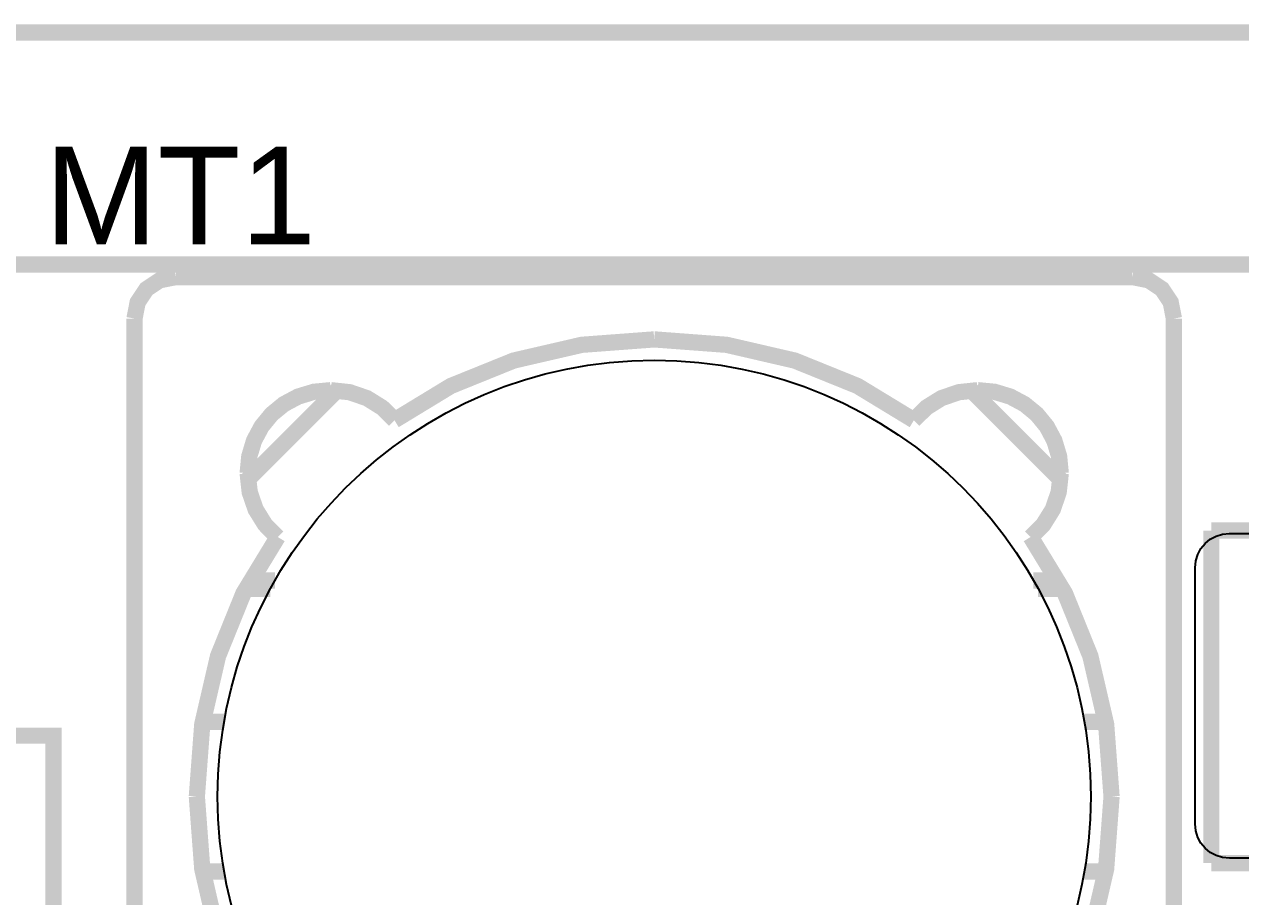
# Model space of a CAD drawing. Header units: inches. Extents: x 15 to 148, y 10 to 111.
# Drawn here: x 130.984 to 132.136, y 104.123 to 104.949 of the extents above; entities that cross this region are included whole.
import ezdxf

# ---------------------------------------------------------------- set-up
doc = ezdxf.new("R2010")
doc.units = ezdxf.units.IN
doc.header["$MEASUREMENT"] = 0
doc.layers.add('BLK_12AWG', color=7, linetype='Continuous')

# ---------------------------------------------------------------- blocks, each defined once
blk = doc.blocks.new('CEGHHMI')
at = {"const_width": 0.008}
for points in [[(116.82563, 102.12788), (124.66062, 102.12788), (124.66062, 106.26174), (116.82563, 106.26174), (116.82563, 102.12788)], [(116.82563, 102.12788), (124.66062, 102.12788), (124.66062, 106.26174), (116.82563, 106.26174), (116.82563, 102.12788)], [(116.82563, 102.12788), (124.66062, 102.12788), (124.66062, 106.26174), (116.82563, 106.26174), (116.82563, 102.12788)], [(118.94347, 106.14741), (117.5104, 106.14741)], [(118.94347, 106.14741), (117.5104, 106.14741)], [(118.94347, 106.14741), (117.5104, 106.14741)], [(118.19622, 106.12079), (118.1978, 106.12885), (118.20214, 106.13535), (118.20864, 106.13968), (118.2167, 106.14126)], [(118.19622, 106.12079), (118.1978, 106.12885), (118.20214, 106.13535), (118.20864, 106.13968), (118.2167, 106.14126)], [(118.19622, 106.12079), (118.1978, 106.12885), (118.20214, 106.13535), (118.20864, 106.13968), (118.2167, 106.14126)], [(118.2167, 106.14126), (118.68756, 106.14126)], [(118.2167, 106.14126), (118.68756, 106.14126)], [(118.2167, 106.14126), (118.68756, 106.14126)], [(118.70803, 106.12079), (118.70645, 106.12885), (118.70212, 106.13535), (118.69562, 106.13968), (118.68756, 106.14126)], [(118.70803, 106.12079), (118.70645, 106.12885), (118.70212, 106.13535), (118.69562, 106.13968), (118.68756, 106.14126)], [(118.70803, 106.12079), (118.70645, 106.12885), (118.70212, 106.13535), (118.69562, 106.13968), (118.68756, 106.14126)], [(118.19622, 105.64992), (118.19622, 106.12079)], [(118.19622, 105.64992), (118.19622, 106.12079)], [(118.19622, 105.64992), (118.19622, 106.12079)], [(118.70803, 106.12079), (118.70803, 105.64992)], [(118.70803, 106.12079), (118.70803, 105.64992)], [(118.70803, 106.12079), (118.70803, 105.64992)], [(118.32425, 106.07073), (118.352, 106.08761), (118.38292, 106.10012), (118.41647, 106.10788), (118.45213, 106.11055)], [(118.32425, 106.07073), (118.352, 106.08761), (118.38292, 106.10012), (118.41647, 106.10788), (118.45213, 106.11055)], [(118.32425, 106.07073), (118.352, 106.08761), (118.38292, 106.10012), (118.41647, 106.10788), (118.45213, 106.11055)], [(118.58001, 106.07073), (118.55226, 106.08761), (118.52134, 106.10012), (118.48778, 106.10788), (118.45213, 106.11055)], [(118.58001, 106.07073), (118.55226, 106.08761), (118.52134, 106.10012), (118.48778, 106.10788), (118.45213, 106.11055)], [(118.58001, 106.07073), (118.55226, 106.08761), (118.52134, 106.10012), (118.48778, 106.10788), (118.45213, 106.11055)], [(118.25195, 106.0446), (118.25276, 106.05297), (118.2551, 106.06071), (118.25883, 106.06767), (118.26378, 106.07371), (118.26981, 106.07866), (118.27678, 106.08238), (118.28452, 106.08473), (118.29289, 106.08554)], [(118.25195, 106.0446), (118.25276, 106.05297), (118.2551, 106.06071), (118.25883, 106.06767), (118.26378, 106.07371), (118.26981, 106.07866), (118.27678, 106.08238), (118.28452, 106.08473), (118.29289, 106.08554)], [(118.25195, 106.0446), (118.25276, 106.05297), (118.2551, 106.06071), (118.25883, 106.06767), (118.26378, 106.07371), (118.26981, 106.07866), (118.27678, 106.08238), (118.28452, 106.08473), (118.29289, 106.08554)], [(118.29597, 106.08542), (118.25206, 106.04151)], [(118.29597, 106.08542), (118.25206, 106.04151)], [(118.29597, 106.08542), (118.25206, 106.04151)], [(118.32435, 106.07081), (118.31814, 106.07697), (118.31068, 106.08161), (118.30219, 106.08453), (118.29289, 106.08554)], [(118.32435, 106.07081), (118.31814, 106.07697), (118.31068, 106.08161), (118.30219, 106.08453), (118.29289, 106.08554)], [(118.32435, 106.07081), (118.31814, 106.07697), (118.31068, 106.08161), (118.30219, 106.08453), (118.29289, 106.08554)], [(118.57991, 106.07081), (118.58612, 106.07697), (118.59358, 106.08161), (118.60207, 106.08453), (118.61137, 106.08554)], [(118.57991, 106.07081), (118.58612, 106.07697), (118.59358, 106.08161), (118.60207, 106.08453), (118.61137, 106.08554)], [(118.57991, 106.07081), (118.58612, 106.07697), (118.59358, 106.08161), (118.60207, 106.08453), (118.61137, 106.08554)], [(118.6522, 106.04151), (118.60828, 106.08542)], [(118.6522, 106.04151), (118.60828, 106.08542)], [(118.6522, 106.04151), (118.60828, 106.08542)], [(118.65231, 106.0446), (118.6515, 106.05297), (118.64915, 106.06071), (118.64543, 106.06767), (118.64048, 106.07371), (118.63444, 106.07866), (118.62748, 106.08238), (118.61974, 106.08473), (118.61137, 106.08554)], [(118.65231, 106.0446), (118.6515, 106.05297), (118.64915, 106.06071), (118.64543, 106.06767), (118.64048, 106.07371), (118.63444, 106.07866), (118.62748, 106.08238), (118.61974, 106.08473), (118.61137, 106.08554)], [(118.65231, 106.0446), (118.6515, 106.05297), (118.64915, 106.06071), (118.64543, 106.06767), (118.64048, 106.07371), (118.63444, 106.07866), (118.62748, 106.08238), (118.61974, 106.08473), (118.61137, 106.08554)], [(118.25195, 106.0446), (118.25296, 106.0353), (118.25588, 106.02681), (118.26051, 106.01935), (118.26668, 106.01314)], [(118.25195, 106.0446), (118.25296, 106.0353), (118.25588, 106.02681), (118.26051, 106.01935), (118.26668, 106.01314)], [(118.25195, 106.0446), (118.25296, 106.0353), (118.25588, 106.02681), (118.26051, 106.01935), (118.26668, 106.01314)], [(118.65231, 106.0446), (118.6513, 106.0353), (118.64838, 106.02681), (118.64374, 106.01935), (118.63758, 106.01314)], [(118.65231, 106.0446), (118.6513, 106.0353), (118.64838, 106.02681), (118.64374, 106.01935), (118.63758, 106.01314)], [(118.65231, 106.0446), (118.6513, 106.0353), (118.64838, 106.02681), (118.64374, 106.01935), (118.63758, 106.01314)], [(118.22693, 105.88536), (118.2296, 105.92101), (118.23737, 105.95457), (118.24988, 105.98549), (118.26676, 106.01323)], [(118.22693, 105.88536), (118.2296, 105.92101), (118.23737, 105.95457), (118.24988, 105.98549), (118.26676, 106.01323)], [(118.22693, 105.88536), (118.2296, 105.92101), (118.23737, 105.95457), (118.24988, 105.98549), (118.26676, 106.01323)], [(118.67733, 105.88536), (118.67466, 105.92101), (118.66689, 105.95457), (118.65438, 105.98549), (118.6375, 106.01323)], [(118.67733, 105.88536), (118.67466, 105.92101), (118.66689, 105.95457), (118.65438, 105.98549), (118.6375, 106.01323)], [(118.67733, 105.88536), (118.67466, 105.92101), (118.66689, 105.95457), (118.65438, 105.98549), (118.6375, 106.01323)], [(118.72646, 106.01638), (118.72646, 105.8526)], [(118.72646, 106.01638), (118.97213, 106.01638), (118.97213, 105.8526)], [(118.72646, 106.01638), (118.72646, 105.8526)], [(118.72646, 106.01638), (118.97213, 106.01638), (118.97213, 105.8526)], [(118.72646, 106.01638), (118.72646, 105.8526)], [(118.72646, 106.01638), (118.97213, 106.01638), (118.97213, 105.8526)], [(118.25154, 105.98772), (118.2631, 105.98772)], [(118.25154, 105.98772), (118.2631, 105.98772)], [(118.25154, 105.98772), (118.2631, 105.98772)], [(118.25368, 105.99181), (118.26538, 105.99181)], [(118.25368, 105.99181), (118.26538, 105.99181)], [(118.25368, 105.99181), (118.26538, 105.99181)], [(118.63888, 105.99181), (118.65057, 105.99181)], [(118.63888, 105.99181), (118.65057, 105.99181)], [(118.63888, 105.99181), (118.65057, 105.99181)], [(118.64115, 105.98772), (118.65272, 105.98772)], [(118.64115, 105.98772), (118.65272, 105.98772)], [(118.64115, 105.98772), (118.65272, 105.98772)], [(118.22997, 105.92221), (118.24035, 105.92221)], [(118.22997, 105.92221), (118.24035, 105.92221)], [(118.22997, 105.92221), (118.24035, 105.92221)], [(118.66391, 105.92221), (118.67429, 105.92221)], [(118.66391, 105.92221), (118.67429, 105.92221)], [(118.66391, 105.92221), (118.67429, 105.92221)], [(118.13031, 105.91535), (118.15631, 105.91535), (118.15631, 105.50559), (117.76527, 105.50559), (117.76527, 105.91535), (117.79127, 105.91535)], [(118.13031, 105.91535), (118.15631, 105.91535), (118.15631, 105.50559), (117.76527, 105.50559), (117.76527, 105.91535), (117.79127, 105.91535)], [(118.13031, 105.91535), (118.15631, 105.91535), (118.15631, 105.50559), (117.76527, 105.50559), (117.76527, 105.91535), (117.79127, 105.91535)], [(118.22693, 105.88536), (118.2296, 105.8497), (118.23737, 105.81615), (118.24988, 105.78523), (118.26676, 105.75748)], [(118.22693, 105.88536), (118.2296, 105.8497), (118.23737, 105.81615), (118.24988, 105.78523), (118.26676, 105.75748)], [(118.22693, 105.88536), (118.2296, 105.8497), (118.23737, 105.81615), (118.24988, 105.78523), (118.26676, 105.75748)], [(118.67733, 105.88536), (118.67466, 105.8497), (118.66689, 105.81615), (118.65438, 105.78523), (118.6375, 105.75748)], [(118.67733, 105.88536), (118.67466, 105.8497), (118.66689, 105.81615), (118.65438, 105.78523), (118.6375, 105.75748)], [(118.67733, 105.88536), (118.67466, 105.8497), (118.66689, 105.81615), (118.65438, 105.78523), (118.6375, 105.75748)], [(118.72646, 105.8526), (118.97213, 105.8526)], [(118.72646, 105.8526), (118.97213, 105.8526)], [(118.72646, 105.8526), (118.97213, 105.8526)], [(118.24035, 105.84851), (118.22997, 105.84851)], [(118.24035, 105.84851), (118.22997, 105.84851)], [(118.24035, 105.84851), (118.22997, 105.84851)], [(118.67429, 105.84851), (118.66391, 105.84851)], [(118.67429, 105.84851), (118.66391, 105.84851)], [(118.67429, 105.84851), (118.66391, 105.84851)]]:
    blk.add_lwpolyline(points, dxfattribs=at)
blk.add_lwpolyline([(118.95147, 105.85496), (118.73547, 105.85496), (118.73199, 105.8553), (118.72878, 105.85628), (118.72589, 105.85782), (118.72338, 105.85988), (118.72132, 105.86238), (118.71978, 105.86527), (118.71881, 105.86849), (118.71847, 105.87196), (118.71847, 105.99796), (118.71881, 106.00144), (118.71978, 106.00465), (118.72132, 106.00755), (118.72338, 106.01005), (118.72589, 106.01211), (118.72878, 106.01365), (118.73199, 106.01463), (118.73547, 106.01496), (118.73547, 106.01496), (118.95147, 106.01496)])
blk.add_circle((118.45213, 105.88536), 0.21496)
blk.add_circle((118.45213, 105.88536), 0.21496)
blk.add_circle((118.45213, 105.88536), 0.21496)
at = {"width": 1.041667}
blk.add_text('MT1', height=0.048, dxfattribs=at).set_placement((118.15193, 106.15741))
blk.add_text('MT1', height=0.048, dxfattribs=at).set_placement((118.15193, 106.15741))
blk.add_text('MT1', height=0.048, dxfattribs=at).set_placement((118.15193, 106.15741))

msp = doc.modelspace()

# ---------------------------------------------------------------- block references
at = {"layer": 'BLK_12AWG', "xscale": 1.92375, "yscale": 1.92375, "zscale": 1.92375}
msp.add_blockref('CEGHHMI', (-96.2915, -99.4795), dxfattribs=at)

doc.saveas('drawing.dxf')
